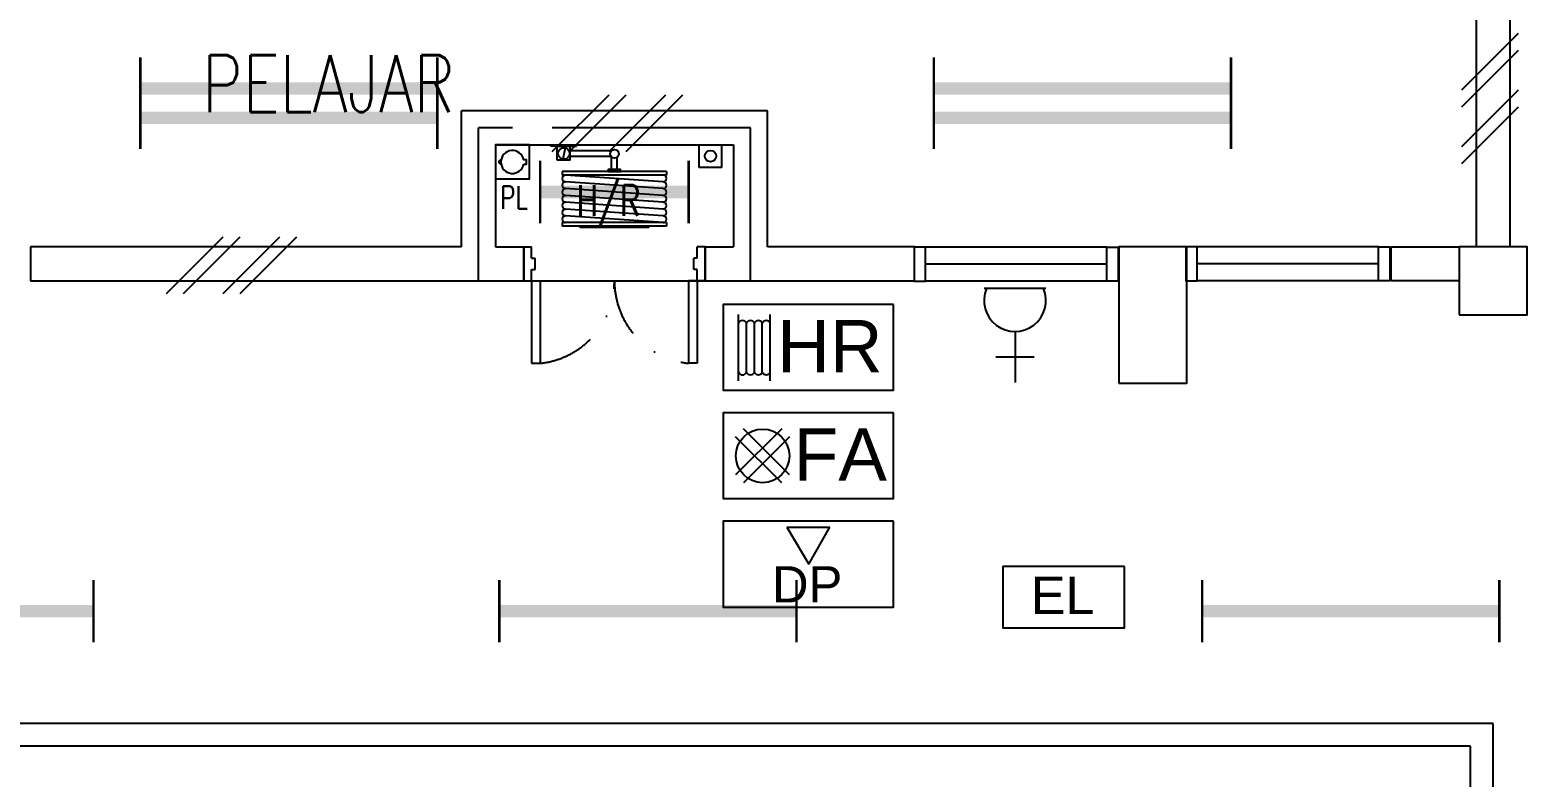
# Model space of a CAD drawing. Header units: inches. Extents: x -106706990 to 300603, y -86718466 to 1728185.
# Drawn here: x 36386 to 42989, y 31368 to 34660 of the extents above; entities that cross this region are included whole.
import ezdxf
from ezdxf.enums import TextEntityAlignment as Align

# ---------------------------------------------------------------- set-up
doc = ezdxf.new("R2010")
doc.units = ezdxf.units.IN
doc.header["$MEASUREMENT"] = 0
for name, pattern in [('CENTER', [2, 1.25, -0.25, 0.25, -0.25]), ('DASHDOT', [1, 0.5, -0.25, 0, -0.25]), ('HIDDEN', [0.375, 0.25, -0.125])]:
    doc.linetypes.add(name, pattern=pattern)
for name, color, linetype in [('A-ARR', 4, 'Continuous'), ('A-COLUMN', 3, 'Continuous'), ('A-DOOR', 9, 'Continuous'), ('A-DRAIN', 9, 'Continuous'), ('A-DROP', 8, 'Continuous'), ('A-ROOMSYM', 3, 'Continuous'), ('A-SANI', 4, 'Continuous'), ('A-SYM', 8, 'Continuous'), ('A-TXTBOMBA', 7, 'Continuous'), ('A-WALL', 1, 'Continuous'), ('A-WALL SYM', 13, 'Continuous'), ('A-WIN', 9, 'Continuous'), ('A-WLH', 7, 'Continuous'), ('COOL WATER PIPING', 4, 'Continuous'), ('EL LIGHT', 6, 'Continuous'), ('ELECT', 6, 'Continuous'), ('Grid', 8, 'CENTER'), ('LAMP', 5, 'Continuous'), ('ROOF', 3, 'Continuous')]:
    doc.layers.add(name, color=color, linetype=linetype)
doc.styles.add('arial', font='arial.ttf')
doc.styles.add('ROMANS', font='romans.shx', dxfattribs={"width": 0.75, "height": 200})
doc.styles.add('style1', font='romans.shx', dxfattribs={"height": 750})

# ---------------------------------------------------------------- blocks, each defined once
blk = doc.blocks.new('A$C49831240')
at = {"layer": 'A-WLH', "color": 8}
for p, q in [((250, 575), (0, 325)), ((250, 500), (0, 250)), ((250, 325), (0, 75)), ((250, 250), (0, 0))]:
    blk.add_line(p, q, dxfattribs=at)
blk = doc.blocks.new('A$C04C40081')
at = {"layer": 'A-WIN', "color": 8}
for p, q in [((850, 150), (50, 150)), ((850, 75), (50, 75)), ((850, 0), (50, 0))]:
    blk.add_line(p, q, dxfattribs=at)
at = {"layer": 'A-WIN', "color": 8, "linetype": 'Continuous'}
for points in [[(50, 150), (0, 150), (0, 0), (50, 0)], [(850, 150), (900, 150), (900, 0), (850, 0)]]:
    blk.add_lwpolyline(points, close=True, dxfattribs=at)
blk = doc.blocks.new('A$C34465D6E')
at = {"layer": 'A-SANI', "color": 8}
blk.add_lwpolyline([(0, 0), (150, 0), (150, 150), (0, 150)], close=True, dxfattribs=at)
blk.add_lwpolyline([(25.5, 84.3), (13.7, 84.3), (13.7, 65.7), (25.5, 65.7, 10.787298)], format="xyb", close=True, dxfattribs=at)
blk.add_arc((125.5, 75), 8.84, 264.17751, 95.82249, dxfattribs=at)
blk = doc.blocks.new('A$C77D277CE')
at = {"layer": 'A-TXTBOMBA', "color": 8}
for p, q in [((66.6, 1027.9), (66.6, 1321.1)), ((206.7, 1027.9), (206.7, 1321.1)), ((102.7, 1066), (102.7, 1283)), ((137.3, 1066), (137.3, 1283)), ((172, 1066), (172, 1283)), ((257.7, 817), (54.1, 613.5)), ((292.7, 613.5), (89.1, 817)), ((257.7, 578.4), (54.1, 782)), ((292.7, 782), (89.1, 578.4)), ((280.8, 383.7), (376.6, 220.6)), ((280.8, 383.7), (469.2, 383.7)), ((376.6, 220.6), (469.2, 383.7))]:
    blk.add_line(p, q, dxfattribs=at)
for points in [[(750, 1365.1), (0, 1365.1), (0, 987.3), (750, 987.3)], [(750, 887.3), (0, 887.3), (0, 509.4), (750, 509.4)], [(750, 409.4), (0, 409.4), (0, 31.5), (750, 31.5)]]:
    blk.add_lwpolyline(points, close=True, dxfattribs=at)
blk.add_circle((173.4, 697.7), 118.1, dxfattribs=at)
for centre, radius, start, end in [((84.6, 1274.3), 20, 25.69627, 154.30373), ((120, 1274.3), 19.4, 26.56505, 153.43495), ((154.7, 1274.3), 19.4, 26.56505, 153.43495), ((189.4, 1274.3), 19.4, 26.56505, 153.43495), ((84.6, 1074.6), 20, 205.69627, 334.30373), ((120, 1074.6), 19.4, 206.56505, 333.43495), ((154.7, 1074.6), 19.4, 206.56505, 333.43495), ((189.4, 1074.6), 19.4, 206.56505, 333.43495)]:
    blk.add_arc(centre, radius, start, end, dxfattribs=at)
at = {"layer": 'A-TXTBOMBA', "color": 8, "style": 'arial'}
for s, height, p in [('HR', 230.46, (237.5, 1066)), ('FA', 230.46, (310.5, 588.1)), ('DP', 160, (214.8, 51.5))]:
    blk.add_text(s, height=height, dxfattribs=at).set_placement(p)
blk = doc.blocks.new('YBC 236')
at = {"layer": 'LAMP'}
for points, const_width in [([(-134681.8, 193808.3), (-134681.8, 193533.1)], 10.9), ([(-133371.4, 193808.3), (-133371.4, 193533.1)], 10.9), ([(-134681.8, 193670.7), (-133371.4, 193670.7)], 54.6), ([(-134681.8, 193679.4), (-134681.8, 193404.2)], 10.9), ([(-133371.4, 193679.4), (-133371.4, 193404.2)], 10.9), ([(-134681.8, 193541.8), (-133371.4, 193541.8)], 54.6)]:
    blk.add_lwpolyline(points, dxfattribs=dict(at, const_width=const_width))
blk = doc.blocks.new('*U231')
at = {"layer": 'LAMP'}
blk.add_blockref('YBC 236', (134026.6, -193606.2, -5.5), dxfattribs=at)
blk = doc.blocks.new('*U232')
at = {"layer": 'LAMP', "color": 0, "linetype": 'ByBlock', "lineweight": -2, "transparency": 16777216}
for p in [(3500, 0), (7000, 0)]:
    blk.add_blockref('*U231', p, dxfattribs=at)
blk = doc.blocks.new('YBC118')
at = {"layer": 'LAMP'}
for p, q in [((-134721, 196713.5), (-134721, 196988.6)), ((-134066, 196713.5), (-134066, 196988.6))]:
    blk.add_line(p, q, dxfattribs=at)
for points, const_width in [([(-134721, 196713.5), (-134721, 196988.6)], 10.9), ([(-134066, 196713.5), (-134066, 196988.6)], 10.9), ([(-134066, 196851.1), (-134721, 196851.1)], 54.6)]:
    blk.add_lwpolyline(points, dxfattribs=dict(at, const_width=const_width))
blk = doc.blocks.new('YBC136')
at = {"layer": 'LAMP'}
for points, const_width in [([(-135000.8, 195525.6), (-135000.8, 195250.4)], 10.9), ([(-133690.5, 195525.6), (-133690.5, 195250.4)], 10.9), ([(-135000.8, 195388), (-133690.5, 195388)], 54.6)]:
    blk.add_lwpolyline(points, dxfattribs=dict(at, const_width=const_width))
blk = doc.blocks.new('*U278')
at = {"layer": 'LAMP'}
blk.add_blockref('YBC136', (134345.6, -195388, -5.5), dxfattribs=at)
blk = doc.blocks.new('*U279')
at = {"layer": 'LAMP', "color": 0, "linetype": 'ByBlock', "lineweight": -2, "transparency": 16777216}
for p in [(15500, 0), (18600, 0), (21700, 0)]:
    blk.add_blockref('*U278', p, dxfattribs=at)
blk = doc.blocks.new('EMERGENCY LIGHT')
at = {"layer": 'EL LIGHT', "color": 6}
blk.add_lwpolyline([(49517.9, 4899.8), (48981.4, 4899.8), (48981.4, 4629.5), (49517.9, 4629.5)], close=True, dxfattribs=at)
at = {"layer": 'EL LIGHT', "color": 6, "style": 'arial'}
blk.add_text('EL', height=164.84, dxfattribs=at).set_placement((49104.8, 4689.8))
blk = doc.blocks.new('SOCKET')
at = {"layer": 'ELECT', "color": 6}
for p, q in [((15248.7, 25891.4), (15248.7, 26116.4)), ((15164.3, 26003.9), (15333.1, 26003.9)), ((15112.3, 25701.6), (15385.1, 25701.6))]:
    blk.add_line(p, q, dxfattribs=at)
blk.add_arc((15248.7, 25755), 136.4, 336.97635, 203.02365, dxfattribs=at)

msp = doc.modelspace()

# ---------------------------------------------------------------- linework, layer by layer
at = {"layer": 'A-COLUMN', "color": 8}
for points in [[(41188.8, 33104.4), (41488.8, 33104.4), (41488.8, 33704.4), (41188.8, 33704.4)], [(41188.8, 33104.4), (41488.8, 33104.4), (41488.8, 33704.4), (41188.8, 33704.4)], [(42688.8, 33404.4), (42988.8, 33404.4), (42988.8, 33704.4), (42688.8, 33704.4)]]:
    msp.add_lwpolyline(points, close=True, dxfattribs=at)
at = {"layer": 'A-DOOR', "color": 8, "linetype": 'Continuous'}
for p, q in [((38563.8, 33704.4), (38563.8, 33554.4)), ((38563.8, 33554.4), (38563.8, 33704.4)), ((38563.8, 33704.4), (38598.8, 33704.4)), ((38563.8, 33554.4), (38563.8, 33704.4)), ((38563.8, 33704.4), (38563.8, 33554.4)), ((38563.8, 33554.4), (38563.8, 33704.4)), ((38563.8, 33704.4), (38563.8, 33554.4)), ((38563.8, 33554.4), (38563.8, 33704.4)), ((38598.8, 33654.4), (38598.8, 33704.4)), ((39328.8, 33654.4), (39328.8, 33704.4)), ((39363.8, 33704.4), (39328.8, 33704.4)), ((39363.8, 33554.4), (39363.8, 33704.4)), ((39363.8, 33704.4), (39363.8, 33554.4)), ((39363.8, 33554.4), (39363.8, 33704.4)), ((39363.8, 33554.4), (39363.8, 33704.4)), ((39363.8, 33704.4), (39363.8, 33554.4)), ((39363.8, 33554.4), (39363.8, 33704.4)), ((39363.8, 33704.4), (39363.8, 33554.4)), ((39363.8, 33554.4), (39363.8, 33704.4)), ((38598.8, 33654.4), (38613.8, 33654.4)), ((38613.8, 33604.4), (38613.8, 33654.4)), ((39328.8, 33654.4), (39313.8, 33654.4)), ((39313.8, 33604.4), (39313.8, 33654.4)), ((38563.8, 33554.4), (38598.8, 33554.4)), ((38598.8, 33604.4), (38613.8, 33604.4)), ((38598.8, 33554.4), (38598.8, 33604.4)), ((39328.8, 33604.4), (39313.8, 33604.4)), ((39328.8, 33554.4), (39328.8, 33604.4)), ((39363.8, 33554.4), (39328.8, 33554.4))]:
    msp.add_line(p, q, dxfattribs=at)
at = {"layer": 'A-DOOR', "color": 8}
for p, q in [((38598.8, 33554.4), (38598.8, 33191.4)), ((38598.8, 33554.4), (38636.8, 33554.4)), ((38636.8, 33554.4), (38636.8, 33191.4)), ((39290.8, 33554.4), (39290.8, 33191.4)), ((39328.8, 33554.4), (39290.8, 33554.4)), ((39328.8, 33554.4), (39328.8, 33191.4)), ((38598.8, 33191.4), (38636.8, 33191.4)), ((39328.8, 33191.4), (39290.8, 33191.4))]:
    msp.add_line(p, q, dxfattribs=at)
at = {"layer": 'A-DOOR', "color": 8, "linetype": 'DASHDOT', "ltscale": 500}
for centre, start, end in [((38598.8, 33554.4), 275.97587, 0), ((39328.8, 33554.4), 180, 264.02413)]:
    msp.add_arc(centre, 365, start, end, dxfattribs=at)
at = {"layer": 'A-DRAIN', "color": 8, "linetype": 'Continuous', "ltscale": 1000}
for p, q in [((42838.8, 31604.4), (26038.8, 31604.4)), ((42838.8, 26834.4), (42838.8, 31604.4)), ((42738.8, 31504.4), (18508.8, 31504.4)), ((42738.8, 26934.4), (42738.8, 31504.4))]:
    msp.add_line(p, q, dxfattribs=at)
at = {"layer": 'A-DROP', "color": 8}
msp.add_line((38575.6, 33554.4), (39375.6, 33554.4), dxfattribs=at)
at = {"layer": 'A-WALL', "color": 8, "linetype": 'Continuous', "ltscale": 900}
for p, q in [((42763.8, 39704.4), (42763.8, 33704.4)), ((38288.8, 33704.4), (36388.8, 33704.4)), ((36388.8, 33704.4), (36388.8, 33554.4)), ((40288.8, 33704.4), (39638.8, 33704.4)), ((42388.8, 33704.4), (42688.8, 33704.4)), ((42388.8, 33554.4), (42388.8, 33704.4)), ((36388.8, 33554.4), (38288.8, 33554.4)), ((39638.8, 33554.4), (40288.8, 33554.4)), ((42688.8, 33554.4), (42388.8, 33554.4))]:
    msp.add_line(p, q, dxfattribs=at)
at = {"layer": 'A-WALL', "color": 8}
for p, q in [((42913.8, 33704.4), (42913.8, 39704.4)), ((39638.8, 34304.4), (38288.8, 34304.4)), ((38288.8, 33704.4), (38288.8, 34304.4)), ((39638.8, 33704.4), (39638.8, 34304.4)), ((38438.8, 34154.4), (39488.8, 34154.4)), ((38438.8, 34154.4), (38438.8, 33704.4)), ((39488.8, 34154.4), (39488.8, 33704.4)), ((38438.8, 33704.4), (38563.8, 33704.4)), ((38563.8, 33704.4), (38563.8, 33554.4)), ((39363.8, 33704.4), (39488.8, 33704.4)), ((39363.8, 33704.4), (39363.8, 33554.4)), ((38288.8, 33554.4), (38563.8, 33554.4)), ((39363.8, 33554.4), (39638.8, 33554.4))]:
    msp.add_line(p, q, dxfattribs=at)
at = {"layer": 'A-WLH', "color": 8}
for p, q in [((38690, 34124.9), (38940, 34374.9)), ((38765, 34124.9), (39015, 34374.9)), ((38940, 34124.9), (39190, 34374.9)), ((39015, 34124.9), (39265, 34374.9)), ((36988.2, 33498.8), (37238.2, 33748.8)), ((37063.2, 33498.8), (37313.2, 33748.8)), ((37238.2, 33498.8), (37488.2, 33748.8)), ((37313.2, 33498.8), (37563.2, 33748.8))]:
    msp.add_line(p, q, dxfattribs=at)
at = {"layer": 'COOL WATER PIPING', "color": 8, "linetype": 'ByBlock', "ltscale": 5}
msp.add_circle((39387.5, 34104.4), 25, dxfattribs=at)
at = {"layer": 'Grid', "color": 8, "ltscale": 700}
for p, q in [((39563.8, 34229.4), (38363.8, 34229.4)), ((38363.8, 33554.4), (38363.8, 34229.4)), ((39563.8, 33554.4), (39563.8, 34229.4))]:
    msp.add_line(p, q, dxfattribs=at)
at = {"layer": 'ROOF', "color": 8}
for p, q in [((38683.9, 34154.4), (38796.8, 34154.4)), ((38683.9, 34148.4), (38683.9, 34154.4)), ((38711.6, 34148.4), (38683.9, 34148.4)), ((38711.6, 34086.3), (38711.6, 34148.4)), ((38711.6, 34148.4), (38769.2, 34148.4)), ((38745.9, 34140, 52821.4), (38735.9, 34091.7, 21957.4)), ((38769.2, 34086.3), (38769.2, 34148.4)), ((38769.2, 34148.4), (38796.8, 34148.4)), ((38796.8, 34148.4), (38796.8, 34154.4)), ((39337.5, 34054.4), (39337.5, 34154.4)), ((39437.5, 34054.4), (39437.5, 34154.4)), ((38769.2, 34086.3), (38711.6, 34086.3)), ((38949.3, 34127.3), (38769.2, 34127.3)), ((38949.3, 34102.3), (38769.2, 34102.3)), ((38951.3, 34045), (38951.3, 34100.3)), ((38976.3, 34045), (38976.3, 34100.3)), ((39193.8, 34036.1), (38733.8, 34036.1)), ((38733.8, 34036.1), (38733.8, 34021.1)), ((39193.8, 34021.1), (38733.8, 34021.1)), ((39178.8, 33991.1), (38748.8, 34021.1)), ((38951.3, 34045), (38951.3, 34059.1)), ((38976.3, 34045), (38976.3, 34059.1)), ((39193.8, 34036.1), (39193.8, 34021.1)), ((39437.5, 34054.4), (39337.5, 34054.4)), ((39178.8, 33961.1), (38748.8, 33991.1)), ((39178.8, 33931.1), (38748.8, 33961.1)), ((39178.8, 33901.1), (38748.8, 33931.1)), ((39178.8, 33871.1), (38748.8, 33901.1)), ((39193.8, 33811.1), (38733.8, 33811.1)), ((39178.8, 33811.1), (38733.8, 33811.1)), ((38733.8, 33811.1), (38733.8, 33796.1)), ((39178.8, 33841.1), (38748.8, 33871.1)), ((39178.8, 33811.1), (38748.8, 33841.1)), ((39193.8, 33811.1), (39193.8, 33796.1)), ((39193.8, 33796.1), (38733.8, 33796.1)), ((38812.5, 33789.9), (38812.5, 33796.1)), ((39115.1, 33789.9), (38812.5, 33789.9)), ((39115.1, 33789.9), (39115.1, 33796.1))]:
    msp.add_line(p, q, dxfattribs=at)
msp.add_lwpolyline([(38936.3, 34036.1), (38991.3, 34036.1), (38991.3, 34045), (38936.3, 34045)], close=True, dxfattribs=at)
for centre, radius in [((38740.9, 34115.9, 37389.4), 25), ((38964.1, 34114.8), 19.4)]:
    msp.add_circle(centre, radius, dxfattribs=at)
for centre, start, end in [((38748.8, 34006.1), 90, 270), ((39178.8, 34006.1), 270, 90), ((38748.8, 33976.1), 90, 270), ((38748.8, 33946.1), 90, 270), ((39178.8, 33976.1), 270, 90), ((39178.8, 33946.1), 270, 90), ((38748.8, 33916.1), 90, 270), ((38748.8, 33886.1), 90, 270), ((39178.8, 33916.1), 270, 90), ((39178.8, 33886.1), 270, 90), ((38748.8, 33856.1), 90, 270), ((38748.8, 33826.1), 90, 270), ((39178.8, 33856.1), 270, 90), ((39178.8, 33826.1), 270, 90)]:
    msp.add_arc(centre, 15, start, end, dxfattribs=at)

# ---------------------------------------------------------------- block references
at = {"layer": 'A-ARR', "color": 8, "rotation": 180}
msp.add_blockref('A$C34465D6E', (38589.1, 34153.7), dxfattribs=at)
at = {"layer": 'A-TXTBOMBA', "color": 8}
msp.add_blockref('A$C77D277CE', (39444, 32085.6), dxfattribs=at)
at = {"layer": 'A-WIN', "color": 8}
for p in [(40285.2, 33553.3), (41483.2, 33554)]:
    msp.add_blockref('A$C04C40081', p, dxfattribs=at)
at = {"layer": 'A-WLH', "color": 8}
msp.add_blockref('A$C49831240', (42699.4, 34070.4), dxfattribs=at)
at = {"layer": 'ELECT', "color": 7, "linetype": 'HIDDEN', "rotation": 180}
msp.add_blockref('SOCKET', (55979.2, 59222.6), dxfattribs=at)
at = {"layer": 'LAMP', "color": 0}
for name, p in [('*U232', (34027.9, 34337.3, -5.5)), ('EMERGENCY LIGHT', (-8305.1, 27396.2)), ('*U279', (20511.5, 32099.1, -16.4))]:
    msp.add_blockref(name, p, dxfattribs=at)
at = {"layer": 'LAMP'}
msp.add_blockref('YBC118', (173357.3, -162905), dxfattribs=at)

# ---------------------------------------------------------------- texts
at = {"layer": 'A-ROOMSYM', "color": 8, "style": 'style1', "width": 0.8}
msp.add_text('PELAJAR', height=250, dxfattribs=at).set_placement((37701.8, 34298.5), align=Align.CENTER)
at = {"layer": 'A-SYM', "color": 8, "linetype": 'HIDDEN', "ltscale": 500, "style": 'ROMANS', "width": 0.75}
msp.add_text('PL', height=100, dxfattribs=at).set_placement((38460.1, 33871.9))
at = {"layer": 'A-WALL SYM', "color": 8, "style": 'ROMANS', "width": 0.75}
msp.add_text('H/R ', height=135, dxfattribs=at).set_placement((38796.7, 33841.6))

doc.saveas('drawing.dxf')
